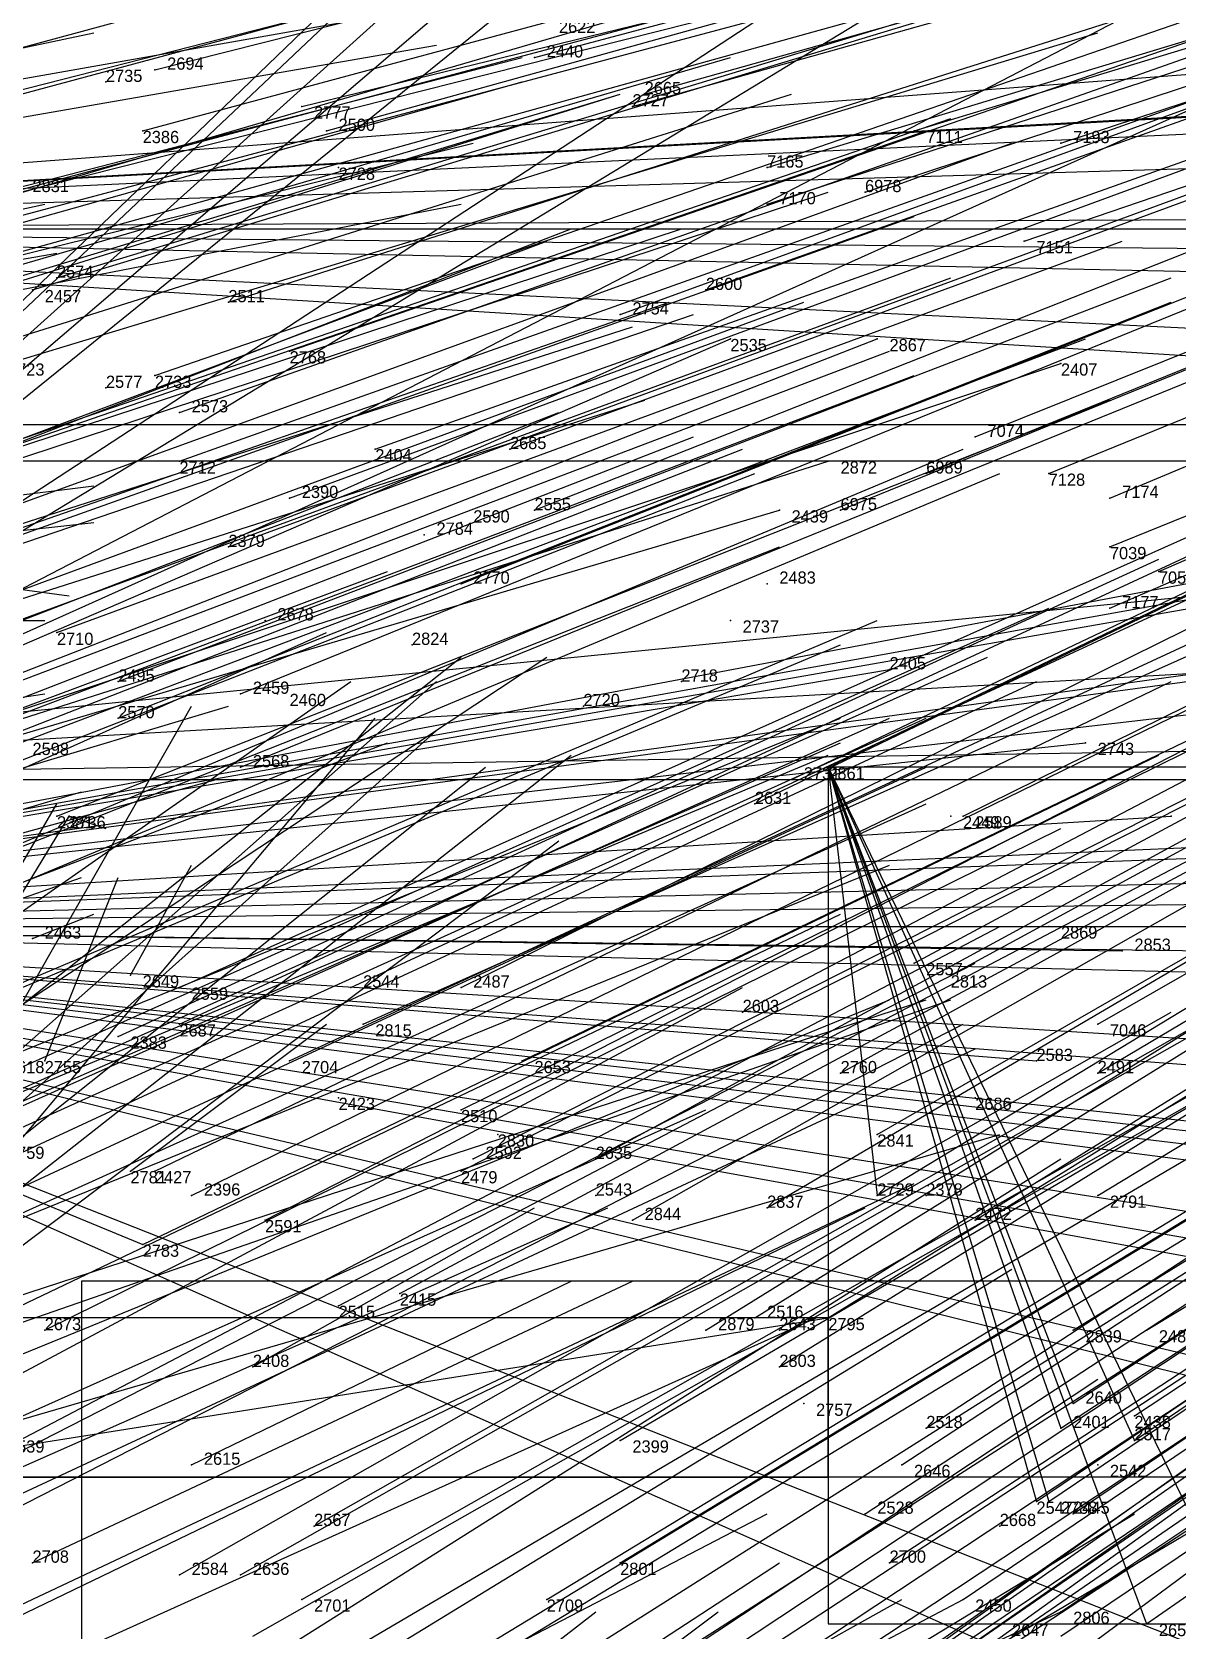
# Model space of a CAD drawing. Extents: x -0.5 to 0.59, y -0.5 to 0.59.
# Drawn here: x -0.412 to -0.3185, y -0.2315 to -0.1009 of the extents above; entities that cross this region are included whole.
import ezdxf

# ---------------------------------------------------------------- set-up
doc = ezdxf.new("R2010")
doc.units = 0
for name, color, linetype in [('Clients', 3, 'CONTINUOUS'), ('Facilities', 3, 'CONTINUOUS'), ('Facilities_lines', 3, 'CONTINUOUS'), ('Min_max_boxes', 1, 'CONTINUOUS'), ('Normals', 1, 'CONTINUOUS'), ('Source_points', 5, 'CONTINUOUS'), ('Text', 3, 'CONTINUOUS')]:
    doc.layers.add(name, color=color, linetype=linetype)

msp = doc.modelspace()

# ---------------------------------------------------------------- linework, layer by layer
at = {"layer": 'Clients', "color": 5}
for p in [(-0.355, -0.126, -1.25), (-0.343, -0.126, -1.25), (-0.328, -0.128, -1.25), (-0.347, -0.136, -1.25), (-0.351, -0.14, -1.25), (-0.342, -0.153, -1.25), (-0.326, -0.159, -1.25), (-0.319, -0.165, -1.25), (-0.329, -0.174, -1.25), (-0.323, -0.176, -1.25), (-0.33, -0.185, -1.25), (-0.343, -0.196, -0.988), (-0.403, -0.2, -1.126), (-0.347, -0.206, -1.01), (-0.327, -0.213, -0.975), (-0.328, -0.215, -0.98), (-0.322, -0.216, -0.969), (-0.33, -0.221, -0.994), (-0.329, -0.221, -0.991), (-0.336, -0.229, -1.016), (-0.328, -0.23, -1.001), (-0.321, -0.231, -0.989)]:
    msp.add_point(p, dxfattribs=at)
at = {"layer": 'Facilities', "color": 3}
for p in [(-0.371, -0.103, -0.962), (-0.402, -0.104, -1.037), (-0.406, -0.105, -1.25), (-0.39, -0.107, -1.01), (-0.363, -0.107, -0.947), (-0.362, -0.106, -0.944), (-0.403, -0.109, -1.045), (-0.388, -0.109, -1.006), (-0.34, -0.109, -0.892), (-0.328, -0.11, -0.864), (-0.387, -0.112, -1.25), (-0.352, -0.112, -0.924), (-0.344, -0.114, -0.906), (-0.352, -0.115, -0.925), (-0.331, -0.118, -0.877), (-0.41, -0.121, -1.069), (-0.412, -0.122, -1.074), (-0.357, -0.122, -0.944), (-0.396, -0.123, -1.037), (-0.364, -0.124, -0.961), (-0.391, -0.127, -1.029), (-0.402, -0.129, -1.057), (-0.406, -0.13, -1.25), (-0.4, -0.132, -1.052), (-0.335, -0.134, -0.901), (-0.384, -0.135, -1.018), (-0.373, -0.135, -0.992), (-0.4, -0.136, -1.057), (-0.339, -0.137, -0.914), (-0.329, -0.137, -0.891), (-0.391, -0.139, -1.037), (-0.324, -0.139, -0.88), (-0.377, -0.141, -1.25), (-0.371, -0.14, -0.992), (-0.346, -0.14, -0.933), (-0.38, -0.142, -1.25), (-0.396, -0.143, -1.053), (-0.324, -0.143, -0.886), (-0.377, -0.146, -1.01), (-0.352, -0.146, -1.25), (-0.32, -0.145, -0.879), (-0.324, -0.148, -0.89), (-0.41, -0.15, -1.092), (-0.393, -0.149, -1.25), (-0.355, -0.149, -1.25), (-0.381, -0.151, -1.25), (-0.405, -0.154, -1.083), (-0.359, -0.154, -1.25), (-0.395, -0.155, -1.06), (-0.392, -0.155, -1.25), (-0.367, -0.156, -1.25), (-0.405, -0.157, -1.086), (-0.395, -0.161, -1.066), (-0.347, -0.161, -0.957), (-0.35, -0.162, -0.963), (-0.353, -0.164, -0.974), (-0.41, -0.165, -1.106), (-0.409, -0.165, -1.25), (-0.337, -0.165, -1.25), (-0.336, -0.165, -0.935), (-0.412, -0.175, -1.25), (-0.34, -0.177, -0.958), (-0.404, -0.178, -1.25), (-0.337, -0.178, -0.954), (-0.4, -0.179, -1.095), (-0.386, -0.179, -1.063), (-0.377, -0.179, -1.043), (-0.354, -0.181, -0.994), (-0.4, -0.182, -1.099), (-0.385, -0.182, -1.064), (-0.325, -0.182, -0.932), (-0.405, -0.183, -1.11), (-0.411, -0.185, -1.25), (-0.391, -0.185, -1.081), (-0.372, -0.185, -1.038), (-0.346, -0.186, -0.982), (-0.325, -0.186, -0.936), (-0.387, -0.188, -1.25), (-0.335, -0.188, -1.25), (-0.377, -0.189, -1.055), (-0.374, -0.191, -1.25), (-0.343, -0.191, -0.983), (-0.376, -0.193, -1.055), (-0.366, -0.193, -1.035), (-0.404, -0.194, -1.25), (-0.402, -0.194, -1.117), (-0.377, -0.194, -1.06), (-0.399, -0.196, -1.11), (-0.366, -0.196, -1.25), (-0.352, -0.197, -1.009), (-0.339, -0.196, -1.25), (-0.325, -0.196, -0.949), (-0.393, -0.198, -1.101), (-0.363, -0.198, -1.033), (-0.335, -0.198, -0.972), (-0.387, -0.205, -1.095), (-0.382, -0.204, -1.083), (-0.353, -0.206, -1.022), (-0.411, -0.207, -1.15), (-0.357, -0.207, -1.031), (-0.351, -0.207, -1.25), (-0.327, -0.207, -0.967), (-0.321, -0.207, -0.955), (-0.394, -0.21, -1.25), (-0.351, -0.21, -1.023), (-0.349, -0.213, -1.25), (-0.322, -0.214, -0.967), (-0.339, -0.215, -1.004), (-0.364, -0.216, -1.058), (-0.399, -0.218, -1.25), (-0.341, -0.218, -1.012), (-0.325, -0.218, -1.25), (-0.389, -0.223, -1.121), (-0.344, -0.222, -1.023), (-0.333, -0.223, -1.25), (-0.327, -0.222, -0.988), (-0.412, -0.226, -1.25), (-0.4, -0.227, -1.149), (-0.395, -0.227, -1.138), (-0.364, -0.226, -1.072), (-0.342, -0.226, -1.025), (-0.39, -0.229, -1.131), (-0.37, -0.229, -1.088)]:
    msp.add_point(p, dxfattribs=at)
at = {"layer": 'Facilities_lines', "color": 3}
for p, q in [((-0.466, -0.174, -1.25), (-0.356, -0.07, -1.25)), ((-0.466, -0.174, -1.25), (-0.34, -0.072, -1.25)), ((-0.466, -0.174, -1.25), (-0.355, -0.074, -1.25)), ((-0.466, -0.174, -1.25), (-0.362, -0.074, -1.25)), ((-0.466, -0.174, -1.25), (-0.355, -0.079, -1.25)), ((-0.466, -0.174, -1.25), (-0.318, -0.084, -1.25)), ((-0.466, -0.174, -1.25), (-0.33, -0.085, -1.25)), ((-0.466, -0.174, -1.25), (-0.308, -0.092, -1.25)), ((-0.484, -0.117, -1.25), (-0.168, -0.093, -1.25)), ((-0.466, -0.174, -1.25), (-0.308, -0.103, -1.25)), ((-0.484, -0.117, -1.25), (-0.249, -0.104, -1.25)), ((-0.484, -0.117, -1.25), (-0.247, -0.104, -1.25)), ((-0.484, -0.117, -1.25), (-0.248, -0.106, -1.25)), ((-0.484, -0.117, -1.25), (-0.146, -0.107, -1.25)), ((-0.484, -0.117, -1.25), (-0.259, -0.116, -1.25)), ((-0.484, -0.117, -1.25), (-0.149, -0.124, -1.25)), ((-0.484, -0.117, -1.25), (-0.213, -0.117, -1.25)), ((-0.484, -0.117, -1.25), (-0.227, -0.133, -1.25)), ((-0.484, -0.117, -1.25), (-0.168, -0.12, -1.25)), ((-0.484, -0.117, -1.25), (-0.258, -0.128, -1.25)), ((-0.466, -0.174, -1.25), (-0.355, -0.126, -1.25)), ((-0.466, -0.174, -1.25), (-0.343, -0.126, -1.25)), ((-0.466, -0.174, -1.25), (-0.328, -0.128, -1.25)), ((-0.469, -0.162, -1.25), (-0.206, -0.136, -1.25)), ((-0.466, -0.174, -1.25), (-0.255, -0.136, -1.25)), ((-0.466, -0.174, -1.25), (-0.347, -0.136, -1.25)), ((-0.466, -0.174, -1.25), (-0.266, -0.139, -1.25)), ((-0.466, -0.174, -1.25), (-0.351, -0.14, -1.25)), ((-0.466, -0.174, -1.25), (-0.286, -0.14, -1.25)), ((-0.466, -0.174, -1.25), (-0.266, -0.147, -1.25)), ((-0.469, -0.162, -1.25), (-0.224, -0.148, -1.25)), ((-0.466, -0.174, -1.25), (-0.293, -0.15, -1.25)), ((-0.466, -0.174, -1.25), (-0.342, -0.153, -1.25)), ((-0.466, -0.174, -1.25), (-0.286, -0.153, -1.25)), ((-0.469, -0.162, -1.25), (-0.206, -0.158, -1.25)), ((-0.466, -0.174, -1.25), (-0.326, -0.159, -1.25)), ((-0.347, -0.161, -0.957), (-0.33, -0.221, -0.994)), ((-0.347, -0.161, -0.957), (-0.321, -0.231, -0.989)), ((-0.347, -0.161, -0.957), (-0.329, -0.221, -0.991)), ((-0.347, -0.161, -0.957), (-0.328, -0.215, -0.98)), ((-0.347, -0.161, -0.957), (-0.343, -0.196, -0.988)), ((-0.347, -0.161, -0.957), (-0.322, -0.216, -0.969)), ((-0.347, -0.161, -0.957), (-0.316, -0.225, -0.969)), ((-0.347, -0.161, -0.957), (-0.327, -0.213, -0.975)), ((-0.466, -0.174, -1.25), (-0.225, -0.165, -1.25)), ((-0.466, -0.174, -1.25), (-0.319, -0.165, -1.25)), ((-0.466, -0.174, -1.25), (-0.282, -0.166, -1.25)), ((-0.466, -0.174, -1.25), (-0.297, -0.17, -1.25)), ((-0.466, -0.174, -1.25), (-0.217, -0.171, -1.25)), ((-0.466, -0.174, -1.25), (-0.271, -0.22, -1.25)), ((-0.466, -0.174, -1.25), (-0.227, -0.18, -1.25)), ((-0.466, -0.174, -1.25), (-0.228, -0.174, -1.25)), ((-0.466, -0.174, -1.25), (-0.288, -0.185, -1.25)), ((-0.466, -0.174, -1.25), (-0.316, -0.176, -1.25)), ((-0.466, -0.174, -1.25), (-0.256, -0.19, -1.25)), ((-0.466, -0.174, -1.25), (-0.257, -0.212, -1.25)), ((-0.466, -0.174, -1.25), (-0.33, -0.185, -1.25)), ((-0.466, -0.174, -1.25), (-0.264, -0.2, -1.25)), ((-0.466, -0.174, -1.25), (-0.276, -0.221, -1.25)), ((-0.466, -0.174, -1.25), (-0.306, -0.245, -1.25)), ((-0.466, -0.174, -1.25), (-0.27, -0.195, -1.25)), ((-0.466, -0.174, -1.25), (-0.403, -0.2, -1.126)), ((-0.466, -0.174, -1.25), (-0.268, -0.208, -1.25)), ((-0.466, -0.174, -1.25), (-0.323, -0.176, -1.25)), ((-0.466, -0.174, -1.25), (-0.275, -0.204, -1.25)), ((-0.466, -0.174, -1.25), (-0.315, -0.191, -1.25)), ((-0.466, -0.174, -1.25), (-0.291, -0.195, -1.25)), ((-0.466, -0.174, -1.25), (-0.329, -0.174, -1.25)), ((-0.466, -0.174, -1.25), (-0.286, -0.245, -1.25)), ((-0.429, -0.219, -1.203), (-0.347, -0.206, -1.01)), ((-0.408, -0.267, -1.25), (-0.336, -0.229, -1.016)), ((-0.408, -0.267, -1.25), (-0.328, -0.23, -1.001))]:
    msp.add_line(p, q, dxfattribs=at)
at = {"layer": 'Min_max_boxes', "color": 1}
for p, q in [((-0.484, -0.133, -1.25), (-0.146, -0.133, -1.25)), ((-0.484, -0.133, -1.25), (-0.146, -0.133, -1.25)), ((-0.206, -0.136, -1.25), (-0.469, -0.136, -1.25)), ((-0.206, -0.136, -1.25), (-0.469, -0.136, -1.25)), ((-0.316, -0.161, -0.994), (-0.347, -0.161, -0.994)), ((-0.347, -0.161, -0.994), (-0.347, -0.231, -0.994)), ((-0.316, -0.161, -0.957), (-0.347, -0.161, -0.957)), ((-0.347, -0.161, -0.957), (-0.347, -0.231, -0.957)), ((-0.347, -0.161, -0.994), (-0.347, -0.161, -0.957)), ((-0.469, -0.162, -1.25), (-0.206, -0.162, -1.25)), ((-0.469, -0.162, -1.25), (-0.206, -0.162, -1.25)), ((-0.226, -0.203, -1.25), (-0.408, -0.203, -1.25)), ((-0.408, -0.203, -1.25), (-0.408, -0.267, -1.25)), ((-0.226, -0.203, -1.001), (-0.408, -0.203, -1.001)), ((-0.408, -0.203, -1.001), (-0.408, -0.267, -1.001)), ((-0.408, -0.203, -1.25), (-0.408, -0.203, -1.001)), ((-0.347, -0.206, -1.203), (-0.429, -0.206, -1.203)), ((-0.347, -0.206, -1.01), (-0.429, -0.206, -1.01)), ((-0.347, -0.219, -1.203), (-0.347, -0.206, -1.203)), ((-0.347, -0.219, -1.01), (-0.347, -0.206, -1.01)), ((-0.347, -0.206, -1.203), (-0.347, -0.206, -1.01)), ((-0.429, -0.219, -1.203), (-0.347, -0.219, -1.203)), ((-0.429, -0.219, -1.01), (-0.347, -0.219, -1.01)), ((-0.236, -0.219, -1.25), (-0.418, -0.219, -1.25)), ((-0.236, -0.219, -1.246), (-0.418, -0.219, -1.246)), ((-0.347, -0.219, -1.203), (-0.347, -0.219, -1.01)), ((-0.347, -0.231, -0.994), (-0.316, -0.231, -0.994)), ((-0.347, -0.231, -0.957), (-0.316, -0.231, -0.957)), ((-0.347, -0.231, -0.994), (-0.347, -0.231, -0.957))]:
    msp.add_line(p, q, dxfattribs=at)
at = {"layer": 'Normals', "color": 1}
for p, q in [((-0.371, -0.103, -0.962), (-0.281, -0.079, -0.999)), ((-0.402, -0.104, -1.037), (-0.311, -0.081, -1.074)), ((-0.363, -0.107, -0.947), (-0.274, -0.082, -0.984)), ((-0.362, -0.106, -0.944), (-0.273, -0.081, -0.98)), ((-0.34, -0.109, -0.892), (-0.251, -0.082, -0.93)), ((-0.328, -0.11, -0.864), (-0.24, -0.081, -0.902)), ((-0.388, -0.109, -1.006), (-0.298, -0.084, -1.043)), ((-0.403, -0.109, -1.045), (-0.314, -0.085, -1.082)), ((-0.39, -0.107, -1.01), (-0.3, -0.085, -1.047)), ((-0.352, -0.112, -0.924), (-0.263, -0.085, -0.961)), ((-0.352, -0.115, -0.925), (-0.263, -0.086, -0.961)), ((-0.344, -0.114, -0.906), (-0.256, -0.085, -0.944)), ((-0.43, -0.11, -1.11), (-0.34, -0.087, -1.147)), ((-0.331, -0.118, -0.877), (-0.243, -0.088, -0.915)), ((-0.46, -0.115, -1.184), (-0.368, -0.09, -1.215)), ((-0.413, -0.114, -1.07), (-0.322, -0.091, -1.107)), ((-0.357, -0.122, -0.944), (-0.27, -0.091, -0.981)), ((-0.45, -0.116, -1.162), (-0.361, -0.092, -1.199)), ((-0.364, -0.124, -0.961), (-0.276, -0.092, -0.997)), ((-0.417, -0.117, -1.082), (-0.327, -0.093, -1.119)), ((-0.41, -0.121, -1.069), (-0.321, -0.094, -1.106)), ((-0.412, -0.122, -1.074), (-0.323, -0.095, -1.111)), ((-0.396, -0.123, -1.037), (-0.308, -0.095, -1.074)), ((-0.44, -0.121, -1.14), (-0.35, -0.097, -1.178)), ((-0.391, -0.127, -1.029), (-0.304, -0.097, -1.067)), ((-0.447, -0.124, -1.159), (-0.358, -0.098, -1.196)), ((-0.402, -0.129, -1.057), (-0.315, -0.099, -1.094)), ((-0.335, -0.134, -0.901), (-0.248, -0.099, -0.938)), ((-0.482, -0.117, -1.241), (-0.386, -0.1, -1.217)), ((-0.435, -0.125, -1.13), (-0.345, -0.1, -1.168)), ((-0.484, -0.117, -1.25), (-0.407, -0.101, -1.188)), ((-0.414, -0.128, -1.084), (-0.325, -0.101, -1.121)), ((-0.4, -0.132, -1.052), (-0.312, -0.101, -1.089)), ((-0.477, -0.119, -1.229), (-0.379, -0.102, -1.223)), ((-0.469, -0.128, -1.214), (-0.372, -0.103, -1.225)), ((-0.444, -0.129, -1.156), (-0.355, -0.103, -1.193)), ((-0.373, -0.135, -0.992), (-0.286, -0.103, -1.03)), ((-0.339, -0.137, -0.914), (-0.253, -0.102, -0.951)), ((-0.329, -0.137, -0.891), (-0.243, -0.102, -0.928)), ((-0.324, -0.139, -0.88), (-0.238, -0.103, -0.917)), ((-0.384, -0.135, -1.018), (-0.297, -0.104, -1.056)), ((-0.468, -0.132, -1.215), (-0.372, -0.105, -1.228)), ((-0.406, -0.105, -1.25), (-0.406, -0.105, -1.15)), ((-0.4, -0.136, -1.057), (-0.313, -0.105, -1.094)), ((-0.346, -0.14, -0.933), (-0.26, -0.105, -0.97)), ((-0.457, -0.135, -1.191), (-0.364, -0.106, -1.216)), ((-0.453, -0.133, -1.179), (-0.364, -0.106, -1.217)), ((-0.439, -0.134, -1.146), (-0.35, -0.106, -1.183)), ((-0.391, -0.139, -1.037), (-0.304, -0.107, -1.075)), ((-0.371, -0.14, -0.992), (-0.285, -0.106, -1.029)), ((-0.424, -0.138, -1.116), (-0.337, -0.108, -1.153)), ((-0.324, -0.143, -0.886), (-0.238, -0.108, -0.923)), ((-0.32, -0.145, -0.879), (-0.235, -0.108, -0.916)), ((-0.426, -0.139, -1.122), (-0.339, -0.109, -1.159)), ((-0.473, -0.134, -1.229), (-0.376, -0.11, -1.232)), ((-0.42, -0.142, -1.108), (-0.332, -0.11, -1.145)), ((-0.396, -0.143, -1.053), (-0.309, -0.111, -1.09)), ((-0.387, -0.112, -1.25), (-0.387, -0.112, -1.15)), ((-0.377, -0.146, -1.01), (-0.291, -0.112, -1.048)), ((-0.324, -0.148, -0.89), (-0.239, -0.111, -0.927)), ((-0.435, -0.143, -1.145), (-0.347, -0.114, -1.182)), ((-0.475, -0.134, -1.233), (-0.377, -0.115, -1.23)), ((-0.427, -0.147, -1.13), (-0.34, -0.116, -1.167)), ((-0.425, -0.118, -1.25), (-0.411, -0.115, -1.151)), ((-0.461, -0.153, -1.214), (-0.368, -0.117, -1.228)), ((-0.447, -0.146, -1.175), (-0.359, -0.117, -1.212)), ((-0.463, -0.153, -1.219), (-0.37, -0.118, -1.233)), ((-0.41, -0.15, -1.092), (-0.323, -0.118, -1.129)), ((-0.469, -0.129, -1.25), (-0.41, -0.119, -1.17)), ((-0.395, -0.155, -1.06), (-0.309, -0.12, -1.098)), ((-0.424, -0.153, -1.127), (-0.337, -0.121, -1.164)), ((-0.405, -0.154, -1.083), (-0.319, -0.121, -1.121)), ((-0.347, -0.161, -0.957), (-0.264, -0.121, -0.995)), ((-0.35, -0.162, -0.963), (-0.266, -0.122, -1.001)), ((-0.449, -0.154, -1.187), (-0.36, -0.123, -1.221)), ((-0.446, -0.154, -1.179), (-0.358, -0.124, -1.216)), ((-0.436, -0.155, -1.157), (-0.349, -0.123, -1.194)), ((-0.405, -0.157, -1.086), (-0.319, -0.123, -1.124)), ((-0.353, -0.164, -0.974), (-0.27, -0.124, -1.012)), ((-0.336, -0.165, -0.935), (-0.253, -0.124, -0.972)), ((-0.456, -0.155, -1.205), (-0.363, -0.125, -1.223)), ((-0.413, -0.159, -1.105), (-0.326, -0.126, -1.143)), ((-0.395, -0.161, -1.066), (-0.309, -0.126, -1.104)), ((-0.355, -0.126, -1.25), (-0.355, -0.126, -1.15)), ((-0.343, -0.126, -1.25), (-0.343, -0.126, -1.15)), ((-0.429, -0.16, -1.145), (-0.342, -0.127, -1.182)), ((-0.427, -0.162, -1.142), (-0.34, -0.129, -1.179)), ((-0.328, -0.128, -1.25), (-0.328, -0.128, -1.15)), ((-0.406, -0.13, -1.25), (-0.406, -0.13, -1.15)), ((-0.456, -0.161, -1.21), (-0.362, -0.131, -1.225)), ((-0.41, -0.165, -1.106), (-0.324, -0.131, -1.143)), ((-0.462, -0.168, -1.229), (-0.369, -0.132, -1.231)), ((-0.34, -0.177, -0.958), (-0.258, -0.133, -0.995)), ((-0.448, -0.169, -1.197), (-0.358, -0.134, -1.225)), ((-0.337, -0.178, -0.954), (-0.256, -0.134, -0.991)), ((-0.441, -0.169, -1.18), (-0.354, -0.135, -1.216)), ((-0.422, -0.171, -1.137), (-0.336, -0.135, -1.174)), ((-0.44, -0.171, -1.18), (-0.353, -0.137, -1.217)), ((-0.419, -0.173, -1.133), (-0.333, -0.137, -1.17)), ((-0.347, -0.136, -1.25), (-0.347, -0.136, -1.15)), ((-0.325, -0.182, -0.932), (-0.245, -0.136, -0.97)), ((-0.415, -0.139, -1.25), (-0.407, -0.138, -1.15)), ((-0.377, -0.179, -1.043), (-0.294, -0.138, -1.081)), ((-0.354, -0.181, -0.994), (-0.272, -0.138, -1.032)), ((-0.325, -0.186, -0.936), (-0.246, -0.139, -0.974)), ((-0.416, -0.142, -1.25), (-0.407, -0.141, -1.15)), ((-0.4, -0.179, -1.095), (-0.315, -0.141, -1.132)), ((-0.386, -0.179, -1.063), (-0.302, -0.14, -1.101)), ((-0.377, -0.141, -1.25), (-0.377, -0.141, -1.15)), ((-0.351, -0.14, -1.25), (-0.351, -0.14, -1.15)), ((-0.346, -0.186, -0.982), (-0.265, -0.141, -1.019)), ((-0.38, -0.142, -1.25), (-0.38, -0.142, -1.15)), ((-0.437, -0.177, -1.179), (-0.351, -0.143, -1.215)), ((-0.4, -0.182, -1.099), (-0.316, -0.143, -1.137)), ((-0.431, -0.144, -1.25), (-0.409, -0.147, -1.153)), ((-0.405, -0.183, -1.11), (-0.32, -0.144, -1.147)), ((-0.385, -0.182, -1.064), (-0.3, -0.144, -1.102)), ((-0.466, -0.176, -1.245), (-0.383, -0.145, -1.198)), ((-0.391, -0.185, -1.081), (-0.307, -0.146, -1.119)), ((-0.372, -0.185, -1.038), (-0.289, -0.145, -1.076)), ((-0.352, -0.146, -1.25), (-0.352, -0.146, -1.15)), ((-0.343, -0.191, -0.983), (-0.263, -0.145, -1.02)), ((-0.414, -0.186, -1.135), (-0.329, -0.148, -1.172)), ((-0.377, -0.189, -1.055), (-0.294, -0.148, -1.092)), ((-0.343, -0.196, -0.988), (-0.264, -0.148, -1.025)), ((-0.325, -0.196, -0.949), (-0.246, -0.148, -0.987)), ((-0.464, -0.184, -1.246), (-0.388, -0.15, -1.19)), ((-0.428, -0.185, -1.167), (-0.343, -0.149, -1.204)), ((-0.425, -0.149, -1.25), (-0.411, -0.149, -1.151)), ((-0.393, -0.149, -1.25), (-0.393, -0.149, -1.15)), ((-0.366, -0.193, -1.035), (-0.285, -0.149, -1.073)), ((-0.355, -0.149, -1.25), (-0.355, -0.149, -1.15)), ((-0.352, -0.197, -1.009), (-0.272, -0.15, -1.046)), ((-0.335, -0.198, -0.972), (-0.256, -0.149, -1.01)), ((-0.432, -0.187, -1.176), (-0.346, -0.151, -1.213)), ((-0.381, -0.151, -1.25), (-0.381, -0.151, -1.15)), ((-0.376, -0.193, -1.055), (-0.293, -0.151, -1.093)), ((-0.45, -0.205, -1.236), (-0.37, -0.152, -1.209)), ((-0.449, -0.209, -1.237), (-0.377, -0.152, -1.197)), ((-0.419, -0.19, -1.15), (-0.334, -0.152, -1.187)), ((-0.377, -0.194, -1.06), (-0.294, -0.152, -1.097)), ((-0.363, -0.198, -1.033), (-0.282, -0.152, -1.07)), ((-0.466, -0.174, -1.25), (-0.403, -0.153, -1.175)), ((-0.449, -0.198, -1.25), (-0.386, -0.154, -1.186)), ((-0.44, -0.208, -1.25), (-0.379, -0.154, -1.192)), ((-0.414, -0.193, -1.142), (-0.33, -0.154, -1.179)), ((-0.402, -0.194, -1.117), (-0.319, -0.154, -1.154)), ((-0.359, -0.154, -1.25), (-0.359, -0.154, -1.15)), ((-0.342, -0.153, -1.25), (-0.342, -0.153, -1.15)), ((-0.451, -0.161, -1.25), (-0.411, -0.155, -1.159)), ((-0.399, -0.196, -1.11), (-0.315, -0.155, -1.147)), ((-0.392, -0.155, -1.25), (-0.392, -0.155, -1.15)), ((-0.466, -0.177, -1.25), (-0.396, -0.156, -1.182)), ((-0.423, -0.198, -1.25), (-0.399, -0.156, -1.162)), ((-0.393, -0.198, -1.101), (-0.311, -0.156, -1.138)), ((-0.367, -0.156, -1.25), (-0.367, -0.156, -1.15)), ((-0.437, -0.194, -1.196), (-0.346, -0.157, -1.214)), ((-0.436, -0.209, -1.25), (-0.379, -0.158, -1.185)), ((-0.427, -0.195, -1.173), (-0.342, -0.157, -1.21)), ((-0.423, -0.195, -1.165), (-0.339, -0.157, -1.203)), ((-0.421, -0.201, -1.25), (-0.384, -0.157, -1.169)), ((-0.357, -0.207, -1.031), (-0.278, -0.158, -1.068)), ((-0.353, -0.206, -1.022), (-0.274, -0.157, -1.058)), ((-0.347, -0.206, -1.01), (-0.268, -0.157, -1.047)), ((-0.327, -0.207, -0.967), (-0.248, -0.158, -1.005)), ((-0.451, -0.185, -1.25), (-0.383, -0.159, -1.182)), ((-0.435, -0.198, -1.194), (-0.346, -0.159, -1.218)), ((-0.326, -0.159, -1.25), (-0.326, -0.159, -1.15)), ((-0.321, -0.207, -0.955), (-0.242, -0.159, -0.993)), ((-0.443, -0.219, -1.236), (-0.368, -0.16, -1.206)), ((-0.438, -0.198, -1.202), (-0.347, -0.16, -1.216)), ((-0.403, -0.2, -1.126), (-0.32, -0.16, -1.163)), ((-0.382, -0.204, -1.083), (-0.3, -0.16, -1.12)), ((-0.439, -0.212, -1.25), (-0.375, -0.161, -1.193)), ((-0.423, -0.2, -1.169), (-0.339, -0.161, -1.207)), ((-0.351, -0.21, -1.023), (-0.272, -0.161, -1.06)), ((-0.455, -0.177, -1.25), (-0.408, -0.163, -1.163)), ((-0.444, -0.175, -1.25), (-0.397, -0.162, -1.163)), ((-0.387, -0.205, -1.095), (-0.305, -0.162, -1.133)), ((-0.327, -0.213, -0.975), (-0.249, -0.162, -1.012)), ((-0.322, -0.214, -0.967), (-0.245, -0.163, -1.004)), ((-0.424, -0.188, -1.25), (-0.41, -0.164, -1.154)), ((-0.423, -0.202, -1.172), (-0.339, -0.164, -1.209)), ((-0.339, -0.215, -1.004), (-0.261, -0.164, -1.04)), ((-0.328, -0.215, -0.98), (-0.25, -0.164, -1.017)), ((-0.322, -0.216, -0.969), (-0.245, -0.164, -1.006)), ((-0.42, -0.183, -1.25), (-0.409, -0.165, -1.152)), ((-0.409, -0.165, -1.25), (-0.406, -0.166, -1.15)), ((-0.337, -0.165, -1.25), (-0.337, -0.165, -1.15)), ((-0.319, -0.165, -1.25), (-0.319, -0.165, -1.15)), ((-0.426, -0.21, -1.25), (-0.369, -0.167, -1.18)), ((-0.411, -0.207, -1.15), (-0.328, -0.166, -1.188)), ((-0.341, -0.218, -1.012), (-0.263, -0.167, -1.049)), ((-0.433, -0.206, -1.199), (-0.342, -0.169, -1.215)), ((-0.404, -0.178, -1.25), (-0.399, -0.169, -1.15)), ((-0.364, -0.216, -1.058), (-0.284, -0.169, -1.095)), ((-0.33, -0.221, -0.994), (-0.253, -0.169, -1.031)), ((-0.329, -0.221, -0.991), (-0.252, -0.169, -1.028)), ((-0.428, -0.177, -1.25), (-0.408, -0.17, -1.152)), ((-0.411, -0.185, -1.25), (-0.405, -0.17, -1.151)), ((-0.344, -0.222, -1.023), (-0.266, -0.171, -1.059)), ((-0.327, -0.222, -0.988), (-0.25, -0.17, -1.025)), ((-0.436, -0.216, -1.217), (-0.346, -0.173, -1.218)), ((-0.412, -0.175, -1.25), (-0.407, -0.173, -1.15)), ((-0.415, -0.217, -1.17), (-0.333, -0.174, -1.208)), ((-0.329, -0.174, -1.25), (-0.329, -0.174, -1.15)), ((-0.342, -0.226, -1.025), (-0.264, -0.175, -1.062)), ((-0.323, -0.176, -1.25), (-0.323, -0.176, -1.15)), ((-0.421, -0.221, -1.188), (-0.335, -0.177, -1.214)), ((-0.389, -0.223, -1.121), (-0.308, -0.177, -1.158)), ((-0.336, -0.229, -1.016), (-0.259, -0.177, -1.053)), ((-0.364, -0.226, -1.072), (-0.285, -0.178, -1.108)), ((-0.328, -0.23, -1.001), (-0.25, -0.178, -1.038)), ((-0.321, -0.231, -0.989), (-0.245, -0.178, -1.025)), ((-0.44, -0.225, -1.236), (-0.354, -0.179, -1.214)), ((-0.435, -0.218, -1.216), (-0.342, -0.18, -1.215)), ((-0.434, -0.211, -1.207), (-0.339, -0.18, -1.213)), ((-0.432, -0.213, -1.203), (-0.337, -0.18, -1.21)), ((-0.332, -0.232, -1.013), (-0.255, -0.179, -1.049)), ((-0.328, -0.232, -1.004), (-0.251, -0.18, -1.041)), ((-0.4, -0.227, -1.149), (-0.319, -0.181, -1.186)), ((-0.395, -0.227, -1.138), (-0.314, -0.181, -1.176)), ((-0.37, -0.229, -1.088), (-0.291, -0.181, -1.126)), ((-0.424, -0.227, -1.202), (-0.336, -0.182, -1.214)), ((-0.404, -0.194, -1.25), (-0.388, -0.182, -1.152)), ((-0.425, -0.226, -1.204), (-0.335, -0.184, -1.212)), ((-0.39, -0.229, -1.131), (-0.309, -0.183, -1.168)), ((-0.341, -0.236, -1.037), (-0.264, -0.184, -1.074)), ((-0.373, -0.233, -1.1), (-0.294, -0.185, -1.137)), ((-0.343, -0.238, -1.043), (-0.266, -0.185, -1.08)), ((-0.33, -0.185, -1.25), (-0.33, -0.185, -1.15)), ((-0.394, -0.232, -1.143), (-0.313, -0.186, -1.18)), ((-0.377, -0.234, -1.111), (-0.298, -0.186, -1.148)), ((-0.387, -0.188, -1.25), (-0.387, -0.188, -1.15)), ((-0.353, -0.239, -1.067), (-0.276, -0.188, -1.104)), ((-0.335, -0.188, -1.25), (-0.335, -0.188, -1.15)), ((-0.424, -0.219, -1.25), (-0.357, -0.189, -1.182)), ((-0.359, -0.24, -1.08), (-0.282, -0.189, -1.118)), ((-0.429, -0.219, -1.203), (-0.333, -0.191, -1.205)), ((-0.379, -0.241, -1.123), (-0.3, -0.191, -1.16)), ((-0.374, -0.191, -1.25), (-0.374, -0.191, -1.15)), ((-0.371, -0.241, -1.106), (-0.293, -0.191, -1.143)), ((-0.412, -0.246, -1.199), (-0.328, -0.193, -1.214)), ((-0.396, -0.239, -1.156), (-0.316, -0.192, -1.193)), ((-0.356, -0.245, -1.08), (-0.28, -0.192, -1.117)), ((-0.353, -0.245, -1.074), (-0.277, -0.192, -1.111)), ((-0.429, -0.237, -1.224), (-0.34, -0.195, -1.203)), ((-0.361, -0.249, -1.096), (-0.285, -0.195, -1.133)), ((-0.431, -0.239, -1.233), (-0.344, -0.197, -1.209)), ((-0.417, -0.22, -1.25), (-0.365, -0.197, -1.168)), ((-0.394, -0.21, -1.25), (-0.371, -0.197, -1.154)), ((-0.366, -0.196, -1.25), (-0.366, -0.196, -1.15)), ((-0.339, -0.196, -1.25), (-0.339, -0.196, -1.15)), ((-0.379, -0.249, -1.134), (-0.302, -0.198, -1.171)), ((-0.362, -0.253, -1.105), (-0.287, -0.199, -1.142)), ((-0.381, -0.252, -1.142), (-0.303, -0.201, -1.179)), ((-0.417, -0.254, -1.22), (-0.332, -0.202, -1.209)), ((-0.412, -0.226, -1.25), (-0.363, -0.203, -1.166)), ((-0.399, -0.218, -1.25), (-0.368, -0.203, -1.156)), ((-0.361, -0.259, -1.111), (-0.287, -0.204, -1.148)), ((-0.43, -0.243, -1.25), (-0.348, -0.206, -1.206)), ((-0.351, -0.207, -1.25), (-0.351, -0.207, -1.15)), ((-0.381, -0.263, -1.159), (-0.305, -0.21, -1.195)), ((-0.408, -0.266, -1.218), (-0.325, -0.211, -1.207)), ((-0.349, -0.213, -1.25), (-0.349, -0.213, -1.15)), ((-0.389, -0.27, -1.185), (-0.308, -0.217, -1.206)), ((-0.325, -0.218, -1.25), (-0.325, -0.218, -1.15)), ((-0.406, -0.273, -1.222), (-0.322, -0.222, -1.2)), ((-0.404, -0.249, -1.25), (-0.352, -0.222, -1.169)), ((-0.401, -0.273, -1.213), (-0.315, -0.222, -1.218)), ((-0.333, -0.223, -1.25), (-0.333, -0.223, -1.15)), ((-0.4, -0.258, -1.25), (-0.351, -0.226, -1.169)), ((-0.418, -0.272, -1.246), (-0.341, -0.229, -1.198)), ((-0.384, -0.244, -1.25), (-0.366, -0.23, -1.153)), ((-0.364, -0.236, -1.25), (-0.356, -0.23, -1.15))]:
    msp.add_line(p, q, dxfattribs=at)
at = {"layer": 'Source_points', "color": 5}
for p in [(-0.371, -0.103, -0.962), (-0.402, -0.104, -1.037), (-0.406, -0.105, -1.25), (-0.39, -0.107, -1.01), (-0.363, -0.107, -0.947), (-0.362, -0.106, -0.944), (-0.403, -0.109, -1.045), (-0.388, -0.109, -1.006), (-0.34, -0.109, -0.892), (-0.328, -0.11, -0.864), (-0.387, -0.112, -1.25), (-0.352, -0.112, -0.924), (-0.344, -0.114, -0.906), (-0.352, -0.115, -0.925), (-0.331, -0.118, -0.877), (-0.41, -0.121, -1.069), (-0.412, -0.122, -1.074), (-0.357, -0.122, -0.944), (-0.396, -0.123, -1.037), (-0.364, -0.124, -0.961), (-0.355, -0.126, -1.25), (-0.343, -0.126, -1.25), (-0.391, -0.127, -1.029), (-0.402, -0.129, -1.057), (-0.328, -0.128, -1.25), (-0.406, -0.13, -1.25), (-0.4, -0.132, -1.052), (-0.335, -0.134, -0.901), (-0.384, -0.135, -1.018), (-0.373, -0.135, -0.992), (-0.4, -0.136, -1.057), (-0.347, -0.136, -1.25), (-0.339, -0.137, -0.914), (-0.329, -0.137, -0.891), (-0.391, -0.139, -1.037), (-0.324, -0.139, -0.88), (-0.377, -0.141, -1.25), (-0.371, -0.14, -0.992), (-0.351, -0.14, -1.25), (-0.346, -0.14, -0.933), (-0.38, -0.142, -1.25), (-0.396, -0.143, -1.053), (-0.324, -0.143, -0.886), (-0.377, -0.146, -1.01), (-0.352, -0.146, -1.25), (-0.32, -0.145, -0.879), (-0.324, -0.148, -0.89), (-0.41, -0.15, -1.092), (-0.393, -0.149, -1.25), (-0.355, -0.149, -1.25), (-0.381, -0.151, -1.25), (-0.405, -0.154, -1.083), (-0.359, -0.154, -1.25), (-0.342, -0.153, -1.25), (-0.395, -0.155, -1.06), (-0.392, -0.155, -1.25), (-0.367, -0.156, -1.25), (-0.405, -0.157, -1.086), (-0.326, -0.159, -1.25), (-0.395, -0.161, -1.066), (-0.347, -0.161, -0.957), (-0.35, -0.162, -0.963), (-0.353, -0.164, -0.974), (-0.41, -0.165, -1.106), (-0.409, -0.165, -1.25), (-0.337, -0.165, -1.25), (-0.336, -0.165, -0.935), (-0.319, -0.165, -1.25), (-0.329, -0.174, -1.25), (-0.412, -0.175, -1.25), (-0.323, -0.176, -1.25), (-0.34, -0.177, -0.958), (-0.404, -0.178, -1.25), (-0.337, -0.178, -0.954), (-0.4, -0.179, -1.095), (-0.386, -0.179, -1.063), (-0.377, -0.179, -1.043), (-0.354, -0.181, -0.994), (-0.4, -0.182, -1.099), (-0.385, -0.182, -1.064), (-0.325, -0.182, -0.932), (-0.405, -0.183, -1.11), (-0.411, -0.185, -1.25), (-0.391, -0.185, -1.081), (-0.372, -0.185, -1.038), (-0.33, -0.185, -1.25), (-0.346, -0.186, -0.982), (-0.325, -0.186, -0.936), (-0.387, -0.188, -1.25), (-0.335, -0.188, -1.25), (-0.377, -0.189, -1.055), (-0.374, -0.191, -1.25), (-0.343, -0.191, -0.983), (-0.376, -0.193, -1.055), (-0.366, -0.193, -1.035), (-0.404, -0.194, -1.25), (-0.402, -0.194, -1.117), (-0.377, -0.194, -1.06), (-0.399, -0.196, -1.11), (-0.366, -0.196, -1.25), (-0.352, -0.197, -1.009), (-0.343, -0.196, -0.988), (-0.339, -0.196, -1.25), (-0.325, -0.196, -0.949), (-0.393, -0.198, -1.101), (-0.363, -0.198, -1.033), (-0.335, -0.198, -0.972), (-0.403, -0.2, -1.126), (-0.387, -0.205, -1.095), (-0.382, -0.204, -1.083), (-0.353, -0.206, -1.022), (-0.347, -0.206, -1.01), (-0.411, -0.207, -1.15), (-0.357, -0.207, -1.031), (-0.351, -0.207, -1.25), (-0.327, -0.207, -0.967), (-0.321, -0.207, -0.955), (-0.394, -0.21, -1.25), (-0.351, -0.21, -1.023), (-0.349, -0.213, -1.25), (-0.327, -0.213, -0.975), (-0.322, -0.214, -0.967), (-0.339, -0.215, -1.004), (-0.328, -0.215, -0.98), (-0.364, -0.216, -1.058), (-0.322, -0.216, -0.969), (-0.399, -0.218, -1.25), (-0.341, -0.218, -1.012), (-0.325, -0.218, -1.25), (-0.33, -0.221, -0.994), (-0.329, -0.221, -0.991), (-0.389, -0.223, -1.121), (-0.344, -0.222, -1.023), (-0.333, -0.223, -1.25), (-0.327, -0.222, -0.988), (-0.412, -0.226, -1.25), (-0.4, -0.227, -1.149), (-0.395, -0.227, -1.138), (-0.364, -0.226, -1.072), (-0.342, -0.226, -1.025), (-0.39, -0.229, -1.131), (-0.37, -0.229, -1.088), (-0.336, -0.229, -1.016), (-0.328, -0.23, -1.001), (-0.321, -0.231, -0.989)]:
    msp.add_point(p, dxfattribs=at)

# ---------------------------------------------------------------- texts
at = {"layer": 'Text', "color": 3}
for s, p in [('2622', (-0.369, -0.101, -0.956)), ('2694', (-0.401, -0.104, -1.037)), ('2440', (-0.37, -0.103, -0.962)), ('2735', (-0.406, -0.105, -1.25)), ('2665', (-0.362, -0.106, -0.944)), ('2777', (-0.389, -0.108, -1.01)), ('2727', (-0.363, -0.107, -0.947)), ('2500', (-0.387, -0.109, -1.006)), ('2386', (-0.403, -0.11, -1.045)), ('7111', (-0.339, -0.11, -0.892)), ('7193', (-0.327, -0.11, -0.864)), ('7165', (-0.352, -0.112, -0.924)), ('2728', (-0.387, -0.113, -1.25)), ('2831', (-0.412, -0.114, -1.07)), ('6978', (-0.344, -0.114, -0.906)), ('7170', (-0.351, -0.115, -0.925)), ('7151', (-0.33, -0.119, -0.877)), ('2574', (-0.41, -0.121, -1.069)), ('2600', (-0.357, -0.122, -0.944)), ('2457', (-0.411, -0.123, -1.074)), ('2511', (-0.396, -0.123, -1.037)), ('2754', (-0.363, -0.124, -0.961)), ('2535', (-0.355, -0.127, -1.25)), ('2867', (-0.342, -0.127, -1.25)), ('2768', (-0.391, -0.128, -1.029)), ('2723', (-0.414, -0.129, -1.084)), ('2577', (-0.406, -0.13, -1.25)), ('2733', (-0.402, -0.13, -1.057)), ('2407', (-0.328, -0.129, -1.25)), ('2573', (-0.399, -0.132, -1.052)), ('7074', (-0.334, -0.134, -0.901)), ('2685', (-0.373, -0.135, -0.992)), ('2404', (-0.384, -0.136, -1.018)), ('2712', (-0.4, -0.137, -1.057)), ('2872', (-0.346, -0.137, -1.25)), ('6989', (-0.339, -0.137, -0.914)), ('7128', (-0.329, -0.138, -0.891)), ('2390', (-0.39, -0.139, -1.037)), ('7174', (-0.323, -0.139, -0.88)), ('2555', (-0.371, -0.14, -0.992)), ('6975', (-0.346, -0.14, -0.933)), ('2784', (-0.379, -0.142, -1.25)), ('2590', (-0.376, -0.141, -1.25)), ('2439', (-0.35, -0.141, -1.25)), ('2379', (-0.396, -0.143, -1.053)), ('7039', (-0.324, -0.144, -0.886)), ('2770', (-0.376, -0.146, -1.01)), ('2483', (-0.351, -0.146, -1.25)), ('7057', (-0.32, -0.146, -0.879)), ('7177', (-0.323, -0.148, -0.89)), ('2678', (-0.392, -0.149, -1.25)), ('2710', (-0.41, -0.151, -1.092)), ('2824', (-0.381, -0.151, -1.25)), ('2737', (-0.354, -0.15, -1.25)), ('2405', (-0.342, -0.153, -1.25)), ('2495', (-0.405, -0.154, -1.083)), ('2459', (-0.394, -0.155, -1.06)), ('2718', (-0.359, -0.154, -1.25)), ('2460', (-0.391, -0.156, -1.25)), ('2720', (-0.367, -0.156, -1.25)), ('2570', (-0.405, -0.157, -1.086)), ('2598', (-0.412, -0.16, -1.105)), ('2743', (-0.325, -0.16, -1.25)), ('2568', (-0.394, -0.161, -1.066)), ('2731', (-0.349, -0.162, -0.963)), ('2861', (-0.347, -0.162, -0.957)), ('2631', (-0.353, -0.164, -0.974)), ('2381', (-0.41, -0.166, -1.106)), ('2736', (-0.409, -0.166, -1.25)), ('2449', (-0.336, -0.166, -1.25)), ('2589', (-0.335, -0.166, -0.935)), ('2463', (-0.411, -0.175, -1.25)), ('2869', (-0.328, -0.175, -1.25)), ('2853', (-0.322, -0.176, -1.25)), ('2557', (-0.339, -0.178, -0.958)), ('2649', (-0.403, -0.179, -1.25)), ('2544', (-0.385, -0.179, -1.063)), ('2487', (-0.376, -0.179, -1.043)), ('2813', (-0.337, -0.179, -0.954)), ('2559', (-0.399, -0.18, -1.095)), ('2603', (-0.354, -0.181, -0.994)), ('2687', (-0.4, -0.183, -1.099)), ('2815', (-0.384, -0.183, -1.064)), ('7046', (-0.324, -0.183, -0.932)), ('2383', (-0.404, -0.184, -1.11)), ('2583', (-0.33, -0.185, -1.25)), ('2618', (-0.414, -0.186, -1.135)), ('2755', (-0.411, -0.186, -1.25)), ('2704', (-0.39, -0.186, -1.081)), ('2653', (-0.371, -0.186, -1.038)), ('2760', (-0.346, -0.186, -0.982)), ('2491', (-0.325, -0.186, -0.936)), ('2423', (-0.387, -0.189, -1.25)), ('2686', (-0.335, -0.189, -1.25)), ('2510', (-0.377, -0.19, -1.055)), ('2830', (-0.374, -0.192, -1.25)), ('2841', (-0.343, -0.192, -0.983)), ('2759', (-0.414, -0.193, -1.142)), ('2592', (-0.375, -0.193, -1.055)), ('2635', (-0.366, -0.193, -1.035)), ('2781', (-0.404, -0.195, -1.25)), ('2427', (-0.402, -0.195, -1.117)), ('2479', (-0.377, -0.195, -1.06)), ('2396', (-0.398, -0.196, -1.11)), ('2543', (-0.366, -0.196, -1.25)), ('2729', (-0.343, -0.196, -0.988)), ('2378', (-0.339, -0.196, -1.25)), ('2844', (-0.362, -0.198, -1.033)), ('2837', (-0.352, -0.197, -1.009)), ('2472', (-0.335, -0.198, -0.972)), ('2791', (-0.324, -0.197, -0.949)), ('2591', (-0.393, -0.199, -1.101)), ('2783', (-0.403, -0.201, -1.126)), ('2515', (-0.387, -0.206, -1.095)), ('2415', (-0.382, -0.205, -1.083)), ('2516', (-0.352, -0.206, -1.022)), ('2673', (-0.411, -0.207, -1.15)), ('2879', (-0.356, -0.207, -1.031)), ('2643', (-0.351, -0.207, -1.25)), ('2795', (-0.347, -0.207, -1.01)), ('2839', (-0.326, -0.208, -0.967)), ('2485', (-0.32, -0.208, -0.955)), ('2408', (-0.394, -0.21, -1.25)), ('2803', (-0.351, -0.21, -1.023)), ('2640', (-0.326, -0.213, -0.975)), ('2757', (-0.348, -0.214, -1.25)), ('2518', (-0.339, -0.215, -1.004)), ('2401', (-0.327, -0.215, -0.98)), ('2438', (-0.322, -0.215, -0.967)), ('2517', (-0.322, -0.216, -0.969)), ('2539', (-0.414, -0.217, -1.17)), ('2399', (-0.363, -0.217, -1.058)), ('2615', (-0.398, -0.218, -1.25)), ('2646', (-0.34, -0.219, -1.012)), ('2542', (-0.324, -0.219, -1.25)), ('2567', (-0.389, -0.223, -1.121)), ('2528', (-0.343, -0.222, -1.023)), ('2668', (-0.333, -0.223, -1.25)), ('2547', (-0.33, -0.222, -0.994)), ('2788', (-0.328, -0.222, -0.991)), ('2445', (-0.327, -0.222, -0.988)), ('2708', (-0.412, -0.226, -1.25)), ('2700', (-0.342, -0.226, -1.025)), ('2584', (-0.399, -0.227, -1.149)), ('2636', (-0.394, -0.227, -1.138)), ('2801', (-0.364, -0.227, -1.072)), ('2701', (-0.389, -0.23, -1.131)), ('2709', (-0.37, -0.23, -1.088)), ('2450', (-0.335, -0.23, -1.016)), ('2647', (-0.332, -0.232, -1.013)), ('2806', (-0.327, -0.231, -1.001)), ('2658', (-0.32, -0.232, -0.989))]:
    msp.add_text(s, height=0.001, dxfattribs=at).set_placement(p)

doc.saveas('drawing.dxf')
